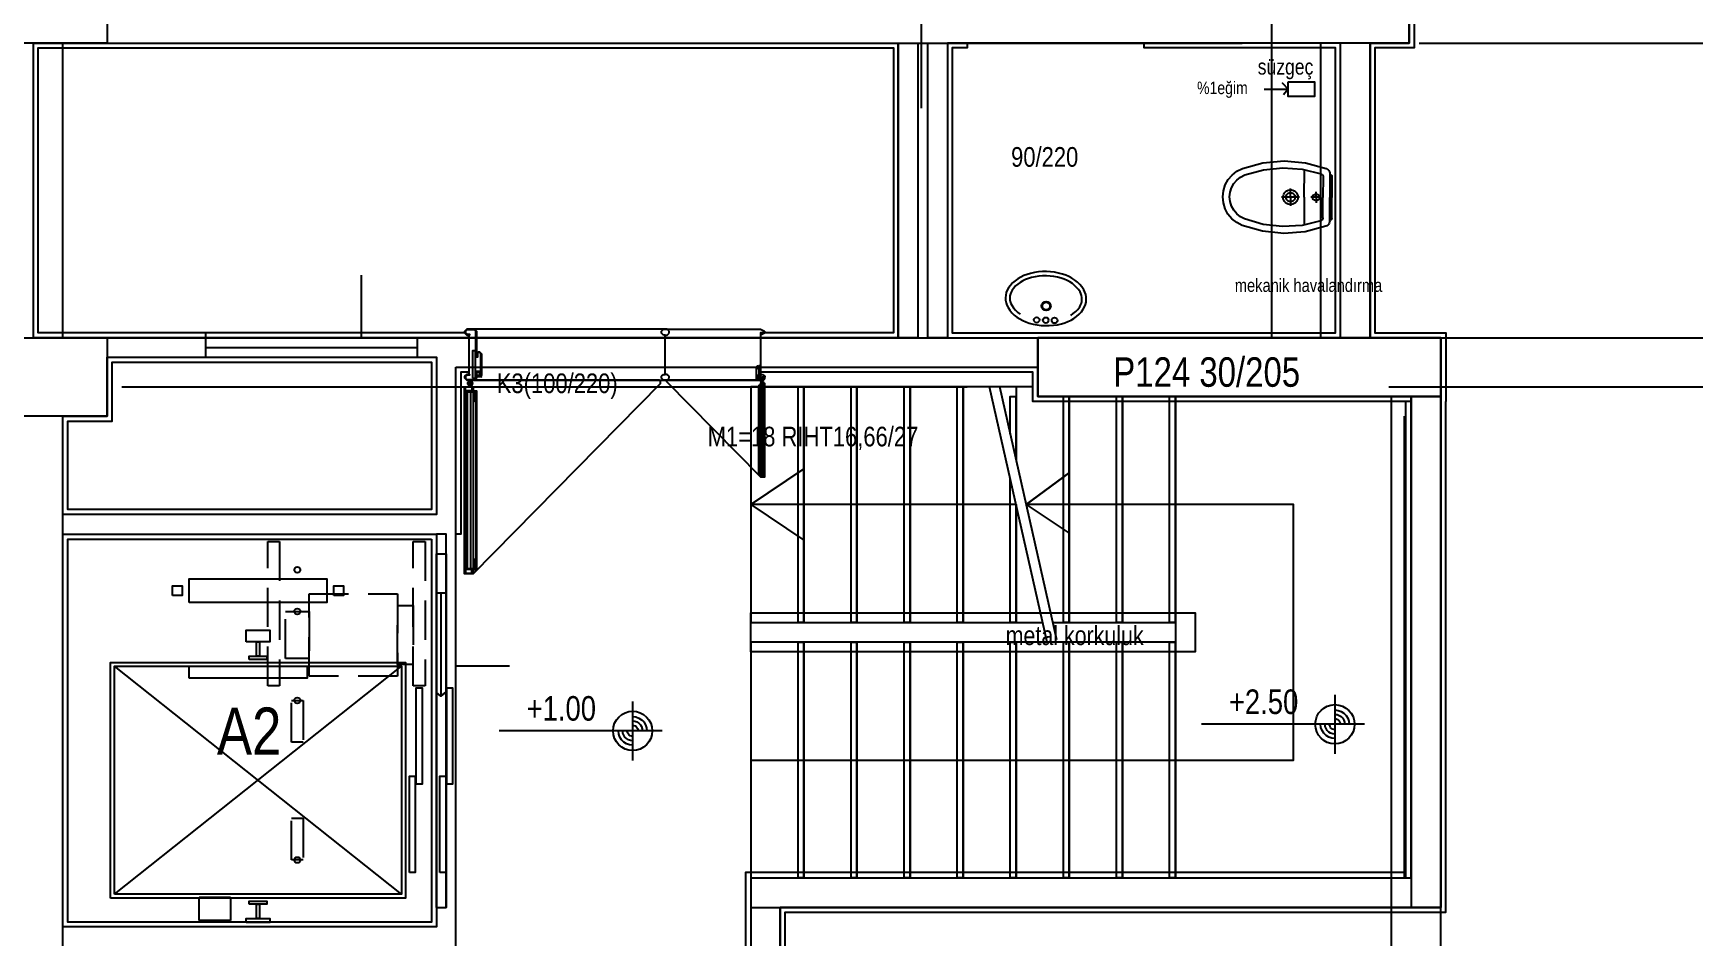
# Model space of a CAD drawing. Header units: centimetres. Extents: x 0 to 13360, y -30 to 2970.
# Drawn here: x 2059.1 to 2481.5, y 1384.6 to 1614.6 of the extents above; entities that cross this region are included whole.
import ezdxf
from ezdxf.enums import TextEntityAlignment as Align

# ---------------------------------------------------------------- set-up
doc = ezdxf.new("R2010")
doc.units = ezdxf.units.CM
doc.linetypes.add('DASHED', pattern=[15, 10, -5])
for name, color, linetype in [('SCOTT-HALAT', 6, 'CONTINUOUS'), ('SCOTT-ISARET', 1, 'CONTINUOUS'), ('SCOTT-KA', 30, 'CONTINUOUS'), ('SCOTT-KABIN', 5, 'CONTINUOUS'), ('SCOTT-KAPI', 3, 'CONTINUOUS'), ('SCOTT-MIMARI', 8, 'CONTINUOUS'), ('SCOTT-MOTOR-GIZLI', 6, 'DASHED'), ('SCOTT-RAY', 1, 'CONTINUOUS')]:
    doc.layers.add(name, color=color, linetype=linetype)
doc.styles.get("Standard").update_dxf_attribs({"font": 'arial.ttf', "width": 0.8})

msp = doc.modelspace()

# ---------------------------------------------------------------- linework, layer by layer
at = {"layer": 'SCOTT-HALAT'}
for centre in [(2126.25, 1478.05), (2126.25, 1467.45), (2126.25, 1444.8), (2126.25, 1404.2)]:
    msp.add_circle(centre, 0.75, dxfattribs=at)
at = {"layer": 'SCOTT-KA'}
msp.add_lwpolyline([(2098.75, 1469.75), (2098.75, 1475.75), (2133.75, 1475.75), (2133.75, 1469.75)], close=True, dxfattribs=at)
at = {"layer": 'SCOTT-KABIN'}
for p, q in [((2079.75, 1395.5), (2152.75, 1453.5)), ((2152.75, 1395.5), (2079.75, 1453.5))]:
    msp.add_line(p, q, dxfattribs=at)
for points in [[(2078.75, 1394.5), (2078.75, 1454.5), (2153.75, 1454.5), (2153.75, 1394.5)], [(2079.75, 1395.5), (2079.75, 1453.5), (2152.75, 1453.5), (2152.75, 1395.5)], [(2098.75, 1450.5), (2098.75, 1453.5), (2128.75, 1453.5), (2128.75, 1450.5)]]:
    msp.add_lwpolyline(points, close=True, dxfattribs=at)
at = {"layer": 'SCOTT-KAPI'}
for points in [[(2156.5, 1423.5), (2156.5, 1448), (2158, 1448), (2158, 1423.5)], [(2164.25, 1423.5), (2164.25, 1448), (2165.75, 1448), (2165.75, 1423.5)], [(2154.75, 1401), (2154.75, 1425.5), (2156.25, 1425.5), (2156.25, 1401)], [(2162.5, 1401), (2162.5, 1425.5), (2164, 1425.5), (2164, 1401)]]:
    msp.add_lwpolyline(points, close=True, dxfattribs=at)
at = {"layer": 'SCOTT-MIMARI'}
for p, q in [((2382.4, 1572.88), (2382.44, 1579.94)), ((2387.18, 1578.1), (2387.15, 1572.85)), ((2388.93, 1578.79), (2388.9, 1572.84)), ((2388.93, 1578.59), (2389.08, 1578.59)), ((2389.43, 1578.24), (2389.4, 1572.84)), ((2381.16, 1572.88), (2376.59, 1572.91)), ((2378.9, 1572.9), (2378.89, 1570.67)), ((2378.9, 1572.9), (2378.91, 1575.12)), ((2382.4, 1572.88), (2382.36, 1565.82)), ((2386.62, 1572.86), (2384.07, 1572.87)), ((2385.4, 1572.86), (2385.39, 1571.46)), ((2385.4, 1572.86), (2385.41, 1574.26)), ((2387.12, 1567.61), (2387.15, 1572.85)), ((2388.87, 1566.9), (2388.9, 1572.84)), ((2389.37, 1567.44), (2389.4, 1572.84)), ((2388.87, 1567.1), (2389.02, 1567.09)), ((2169.36, 1539.3), (2168.86, 1538.8)), ((2168.86, 1538.8), (2168.86, 1538.3)), ((2168.86, 1538.3), (2169.36, 1537.8)), ((2220.34, 1539.3), (2169.36, 1539.3)), ((2169.36, 1537.8), (2169.85, 1537.8)), ((2169.85, 1537.8), (2169.85, 1527.8)), ((2218.86, 1538.8), (2219.36, 1539.3)), ((2218.86, 1538.3), (2218.86, 1538.8)), ((2219.36, 1537.8), (2218.86, 1538.3)), ((2219.36, 1539.3), (2244.11, 1539.3)), ((2219.85, 1537.8), (2219.36, 1537.8)), ((2219.85, 1527.8), (2219.85, 1537.8)), ((2219.85, 1537.8), (2220.34, 1537.8)), ((2219.85, 1527.8), (2219.85, 1537.8)), ((2220.84, 1538.8), (2220.34, 1539.3)), ((2220.34, 1537.8), (2220.84, 1538.3)), ((2220.84, 1538.3), (2220.84, 1538.8)), ((2244.11, 1539.3), (2245.12, 1538.8)), ((2245.1, 1538.3), (2244.11, 1537.8)), ((2244.11, 1537.8), (2244.11, 1537.8)), ((2244.11, 1537.8), (2244.11, 1527.8)), ((2245.12, 1538.8), (2245.1, 1538.3)), ((2169.36, 1527.8), (2168.86, 1527.3)), ((2168.86, 1527.3), (2168.86, 1526.8)), ((2168.86, 1526.8), (2169.36, 1526.3)), ((2169.85, 1527.8), (2169.36, 1527.8)), ((2169.36, 1526.3), (2220.34, 1526.3)), ((2171.01, 1525.5), (2169.41, 1525.5)), ((2169.94, 1526.03), (2169.94, 1526.3)), ((2169.97, 1524.95), (2169.97, 1524.65)), ((2170.21, 1526.3), (2170.21, 1524.7)), ((2170.49, 1526.03), (2170.49, 1526.3)), ((2170.52, 1524.98), (2170.52, 1524.65)), ((2218.34, 1526.3), (2171.36, 1526.3)), ((2218.86, 1527.3), (2219.36, 1527.8)), ((2218.86, 1526.8), (2218.86, 1527.3)), ((2219.36, 1526.3), (2218.86, 1526.8)), ((2219.36, 1527.8), (2219.85, 1527.8)), ((2244.85, 1526.3), (2219.36, 1526.3)), ((2220.34, 1527.8), (2219.85, 1527.8)), ((2220.84, 1527.3), (2220.34, 1527.8)), ((2220.34, 1526.3), (2220.84, 1526.8)), ((2220.36, 1526.3), (2243.85, 1526.3)), ((2220.84, 1526.8), (2220.84, 1527.3)), ((2244.03, 1525.9), (2244.83, 1525.9)), ((2244.05, 1525), (2244.05, 1524.97)), ((2244.11, 1527.8), (2244.61, 1527.8)), ((2244.27, 1525.64), (2244.27, 1525.47)), ((2244.29, 1526.16), (2244.29, 1526.3)), ((2244.43, 1526.3), (2244.43, 1525.5)), ((2244.55, 1525.62), (2244.55, 1525.47)), ((2244.57, 1526.16), (2244.57, 1526.3)), ((2244.61, 1527.8), (2245.17, 1527.32)), ((2245.1, 1526.67), (2244.85, 1526.3)), ((2245.17, 1527.32), (2245.1, 1526.67)), ((2170.31, 1523.3), (2170.31, 1478.42)), ((2170.96, 1523.7), (2170.96, 1523.65)), ((2244.38, 1524.8), (2244.38, 1502.36)), ((2244.05, 1502.16), (2244.05, 1502.18)), ((2170.96, 1478.02), (2170.96, 1478.07)), ((2390.19, 1446.23), (2390.19, 1431.23)), ((2211.55, 1444.55), (2211.55, 1429.55)), ((2219.05, 1437.05), (2177.63, 1437.05)), ((2397.69, 1438.73), (2356.28, 1438.73))]:
    msp.add_line(p, q, dxfattribs=at)
for points in [[(2409.11, 1919.64), (2409.11, 1905.89), (2399.11, 1905.89), (2399.11, 1633.39), (2410.36, 1633.39), (2410.36, 1610.89), (2400.36, 1610.89), (2400.36, 1538.39), (2418.36, 1538.39), (2418.36, 1520.89)], [(2249.11, 1392.14), (2249.11, 1274.64), (2266.61, 1274.64), (2266.61, 1274.64), (2311.61, 1274.64), (2311.61, 1274.64), (2390.36, 1274.64), (2390.36, 1282.14), (2420.36, 1282.14), (2420.36, 1229.64), (2624.11, 1229.64), (2624.11, 1309.64), (2721.61, 1309.64), (2721.61, 1447.14), (2717.86, 1447.14), (2717.86, 1537.14), (2721.61, 1537.14), (2721.61, 1612.14), (2717.86, 1612.14), (2717.86, 1702.14)], [(2285.01, 1595.58), (2285.01, 1643.2), (2281.7, 1639.57), (2285.01, 1643.2), (2287.97, 1640.19)], [(2077.86, 1612.14), (2042.86, 1612.14), (2042.86, 1632.14), (2077.86, 1632.14), (2077.86, 1612.14)], [(2409.11, 1632.14), (2409.11, 1612.14), (2399.11, 1612.14), (2399.11, 1537.14), (2417.11, 1537.14), (2417.11, 1392.14), (2249.11, 1392.14), (2249.11, 1274.64)], [(2314.61, 1522.14), (2314.61, 1522.14), (2417.11, 1522.14), (2417.11, 1537.14), (2399.11, 1537.14), (2399.11, 1612.14), (2409.11, 1612.14), (2409.11, 1632.14)], [(2409.11, 1632.14), (2409.11, 1612.14), (2399.11, 1612.14), (2399.11, 1537.14), (2417.11, 1537.14), (2417.11, 1522.14), (2359.61, 1522.14)], [(2409.11, 1612.14), (2374.11, 1612.14), (2374.11, 1632.14), (2409.11, 1632.14), (2409.11, 1612.14)], [(2059.11, 1612.14), (2279.11, 1612.14), (2279.11, 1537.14), (2059.11, 1537.14), (2059.11, 1612.14)], [(2169.06, 1538.39), (2060.36, 1538.39), (2060.36, 1610.89), (2277.86, 1610.89), (2277.86, 1538.39), (2244.11, 1538.39), (2244.11, 1537.14)], [(2066.61, 1537.14), (2066.61, 1612.14)], [(2089.11, 1612.14), (2366.61, 1612.14)], [(2089.11, 1612.14), (2366.61, 1612.14)], [(2279.11, 1612.14), (2284.11, 1612.14), (2284.11, 1537.14), (2279.11, 1537.14), (2279.11, 1612.14)], [(2286.61, 1612.14), (2291.61, 1612.14), (2291.61, 1537.14), (2286.61, 1537.14), (2286.61, 1612.14)], [(2291.61, 1537.14), (2391.61, 1537.14), (2391.61, 1612.14), (2391.61, 1612.14), (2391.61, 1612.14), (2291.61, 1612.14), (2291.61, 1537.14)], [(2296.61, 1612.14), (2296.65, 1610.89), (2292.86, 1610.89), (2292.86, 1538.39), (2390.36, 1538.39), (2390.36, 1610.89), (2341.62, 1610.89), (2341.62, 1612.14)], [(2374.11, 1537.14), (2374.11, 1612.14)], [(2386.61, 1537.14), (2386.61, 1612.14)], [(2386.61, 1537.14), (2386.61, 1612.14)], [(2399.11, 1537.14), (2399.11, 1612.14)], [(2411.61, 1612.14), (2717.86, 1612.14)], [(2372.21, 1600.41), (2378.29, 1600.41), (2376.88, 1601.9), (2378.29, 1600.41), (2377.08, 1598.95)], [(2378.29, 1602.26), (2384.99, 1602.26), (2384.99, 1598.56), (2378.29, 1598.56), (2378.29, 1602.26)], [(2361.65, 1572.98), (2361.81, 1574.52), (2362.28, 1576), (2363.03, 1577.36), (2364.03, 1578.54), (2365.25, 1579.49), (2366.64, 1580.19)], [(2366.64, 1580.19), (2371.88, 1581.65), (2377.3, 1582.15), (2382.72, 1581.66), (2387.96, 1580.2)], [(2367.26, 1578.55), (2372.02, 1579.9), (2376.95, 1580.4), (2381.88, 1580.03), (2386.67, 1578.81)], [(2387.96, 1580.2), (2388.23, 1580.07), (2388.47, 1579.88), (2388.67, 1579.65), (2388.81, 1579.39), (2388.9, 1579.1), (2388.93, 1578.79)], [(2363.4, 1572.97), (2363.53, 1574.17), (2363.89, 1575.31), (2364.47, 1576.36), (2365.25, 1577.27), (2366.19, 1578.01), (2367.26, 1578.55)], [(2386.67, 1578.81), (2386.81, 1578.75), (2386.94, 1578.65), (2387.04, 1578.54), (2387.12, 1578.4), (2387.16, 1578.25), (2387.18, 1578.1)], [(2389.08, 1578.59), (2389.16, 1578.58), (2389.23, 1578.56), (2389.3, 1578.52), (2389.35, 1578.46), (2389.39, 1578.39), (2389.42, 1578.32), (2389.43, 1578.24)], [(2366.57, 1565.73), (2365.19, 1566.44), (2363.98, 1567.41), (2362.98, 1568.6), (2362.25, 1569.96), (2361.8, 1571.44), (2361.65, 1572.98)], [(2367.21, 1567.36), (2366.14, 1567.91), (2365.2, 1568.66), (2364.43, 1569.58), (2363.86, 1570.63), (2363.51, 1571.78), (2363.4, 1572.97)], [(2377.03, 1572.91), (2377.07, 1573.29), (2377.19, 1573.67), (2377.39, 1574.01), (2377.65, 1574.3), (2377.97, 1574.52), (2378.33, 1574.68), (2378.71, 1574.76), (2379.11, 1574.76), (2379.49, 1574.68), (2379.85, 1574.51), (2380.16, 1574.28), (2380.42, 1573.99), (2380.62, 1573.65), (2380.74, 1573.28), (2380.77, 1572.89)], [(2380.77, 1572.89), (2380.73, 1572.5), (2380.61, 1572.12), (2380.41, 1571.79), (2380.15, 1571.5), (2379.83, 1571.27), (2379.47, 1571.11), (2379.09, 1571.03), (2378.69, 1571.03), (2378.31, 1571.12), (2377.95, 1571.28), (2377.64, 1571.51), (2377.38, 1571.8), (2377.18, 1572.14), (2377.06, 1572.52), (2377.03, 1572.91)], [(2377.75, 1572.9), (2377.78, 1573.14), (2377.85, 1573.37), (2377.97, 1573.58), (2378.13, 1573.75), (2378.33, 1573.89), (2378.55, 1573.99), (2378.79, 1574.04), (2379.03, 1574.04), (2379.26, 1573.99), (2379.48, 1573.89), (2379.67, 1573.75), (2379.83, 1573.57), (2379.95, 1573.36), (2380.03, 1573.13), (2380.05, 1572.89)], [(2380.05, 1572.89), (2380.02, 1572.65), (2379.95, 1572.42), (2379.83, 1572.22), (2379.67, 1572.04), (2379.47, 1571.9), (2379.25, 1571.8), (2379.01, 1571.75), (2378.77, 1571.75), (2378.54, 1571.8), (2378.32, 1571.9), (2378.13, 1572.05), (2377.97, 1572.22), (2377.85, 1572.43), (2377.77, 1572.66), (2377.75, 1572.9)], [(2384.52, 1572.87), (2384.54, 1573.05), (2384.6, 1573.22), (2384.69, 1573.38), (2384.82, 1573.52), (2384.97, 1573.62), (2385.13, 1573.7), (2385.31, 1573.73), (2385.5, 1573.73), (2385.67, 1573.69), (2385.84, 1573.62), (2385.99, 1573.51), (2386.11, 1573.37), (2386.2, 1573.21), (2386.26, 1573.04), (2386.27, 1572.86)], [(2386.27, 1572.86), (2386.25, 1572.68), (2386.2, 1572.5), (2386.11, 1572.34), (2385.98, 1572.21), (2385.83, 1572.1), (2385.67, 1572.03), (2385.49, 1571.99), (2385.3, 1571.99), (2385.13, 1572.03), (2384.96, 1572.11), (2384.81, 1572.22), (2384.69, 1572.35), (2384.6, 1572.51), (2384.54, 1572.69), (2384.52, 1572.87)], [(2386.61, 1566.9), (2381.81, 1565.73), (2376.87, 1565.41), (2371.95, 1565.96), (2367.21, 1567.36)], [(2387.12, 1567.61), (2387.11, 1567.45), (2387.06, 1567.31), (2386.98, 1567.17), (2386.88, 1567.06), (2386.75, 1566.97), (2386.61, 1566.9)], [(2389.37, 1567.44), (2389.36, 1567.36), (2389.34, 1567.29), (2389.29, 1567.22), (2389.24, 1567.17), (2389.17, 1567.13), (2389.1, 1567.1), (2389.02, 1567.09)], [(2387.89, 1565.5), (2382.63, 1564.09), (2377.21, 1563.65), (2371.79, 1564.21), (2366.57, 1565.73)], [(2388.87, 1566.9), (2388.84, 1566.59), (2388.75, 1566.31), (2388.6, 1566.04), (2388.4, 1565.81), (2388.16, 1565.63), (2387.89, 1565.5)], [(2142.6, 1537.14), (2142.6, 1553.01)], [(2309.5, 1552.13), (2308.82, 1551.64), (2308.2, 1551.08), (2307.63, 1550.46), (2307.14, 1549.79)], [(2310.09, 1551.2), (2309.5, 1550.79), (2308.97, 1550.31), (2308.48, 1549.77), (2308.06, 1549.19)], [(2312.71, 1553.51), (2311.87, 1553.26), (2311.05, 1552.95), (2310.26, 1552.57), (2309.5, 1552.13)], [(2312.98, 1552.45), (2312.22, 1552.23), (2311.49, 1551.94), (2310.77, 1551.6), (2310.09, 1551.2)], [(2316.81, 1553.98), (2315.78, 1553.97), (2314.75, 1553.88), (2313.73, 1553.73), (2312.71, 1553.51)], [(2316.79, 1552.88), (2315.83, 1552.87), (2314.87, 1552.8), (2313.92, 1552.66), (2312.98, 1552.45)], [(2320.57, 1552.28), (2319.64, 1552.53), (2318.7, 1552.71), (2317.75, 1552.83), (2316.79, 1552.88)], [(2320.89, 1553.33), (2319.89, 1553.59), (2318.87, 1553.79), (2317.85, 1553.92), (2316.81, 1553.98)], [(2323.41, 1550.9), (2322.74, 1551.33), (2322.04, 1551.7), (2321.32, 1552.02), (2320.57, 1552.28)], [(2324.03, 1551.79), (2323.3, 1552.27), (2322.52, 1552.69), (2321.72, 1553.04), (2320.89, 1553.33)], [(2325.34, 1548.79), (2324.95, 1549.39), (2324.49, 1549.95), (2323.97, 1550.45), (2323.41, 1550.9)], [(2326.29, 1549.35), (2325.82, 1550.05), (2325.29, 1550.69), (2324.69, 1551.28), (2324.03, 1551.79)], [(2307.14, 1549.79), (2306.82, 1549.22), (2306.59, 1548.61), (2306.44, 1547.97), (2306.38, 1547.32)], [(2306.38, 1547.32), (2306.41, 1546.67), (2306.53, 1546.03), (2306.74, 1545.41), (2307.03, 1544.83)], [(2308.06, 1549.19), (2307.81, 1548.75), (2307.63, 1548.29), (2307.52, 1547.8), (2307.47, 1547.3)], [(2307.47, 1547.3), (2307.5, 1546.8), (2307.59, 1546.31), (2307.75, 1545.83), (2307.97, 1545.38)], [(2325.26, 1544.99), (2325.5, 1545.43), (2325.68, 1545.89), (2325.79, 1546.38), (2325.84, 1546.88)], [(2325.84, 1546.88), (2325.82, 1547.38), (2325.72, 1547.87), (2325.57, 1548.35), (2325.34, 1548.79)], [(2326.17, 1544.39), (2326.49, 1544.96), (2326.72, 1545.57), (2326.87, 1546.2), (2326.93, 1546.85)], [(2326.93, 1546.85), (2326.9, 1547.5), (2326.78, 1548.15), (2326.58, 1548.76), (2326.29, 1549.35)], [(2307.03, 1544.83), (2307.49, 1544.13), (2308.02, 1543.49), (2308.62, 1542.9), (2309.28, 1542.38)], [(2307.97, 1545.38), (2308.41, 1544.72), (2308.93, 1544.12), (2309.51, 1543.58), (2310.15, 1543.12)], [(2309.28, 1542.38), (2310.02, 1541.91), (2310.79, 1541.49), (2311.59, 1541.14), (2312.42, 1540.85)], [(2320.6, 1540.66), (2321.44, 1540.91), (2322.26, 1541.23), (2323.05, 1541.61), (2323.81, 1542.05)], [(2322.98, 1542.82), (2323.64, 1543.26), (2324.24, 1543.77), (2324.79, 1544.35), (2325.26, 1544.99)], [(2323.81, 1542.05), (2324.49, 1542.54), (2325.12, 1543.09), (2325.68, 1543.71), (2326.17, 1544.39)], [(2102.86, 1538.39), (2102.86, 1537.14), (2102.86, 1532.14), (2156.86, 1532.14), (2156.86, 1537.14), (2102.86, 1537.14), (2102.86, 1534.64), (2156.86, 1534.64)], [(2169.06, 1538.3), (2169.06, 1538.8), (2169.06, 1538.3), (2169.36, 1538), (2170.05, 1538), (2170.05, 1537.8), (2169.36, 1537.8), (2168.86, 1538.3), (2168.86, 1538.8), (2169.36, 1539.3), (2171.36, 1539.3), (2171.86, 1538.8), (2171.86, 1533.27), (2171.66, 1533.27), (2171.66, 1538.8), (2171.36, 1539.1), (2169.36, 1539.1), (2169.06, 1538.8)], [(2169.85, 1537.14), (2169.85, 1538)], [(2312.42, 1540.85), (2313.42, 1540.59), (2314.44, 1540.39), (2315.47, 1540.26), (2316.5, 1540.2)], [(2316.5, 1540.2), (2317.53, 1540.21), (2318.56, 1540.29), (2319.59, 1540.44), (2320.6, 1540.66)], [(2032.86, 1537.14), (2077.86, 1537.14), (2077.86, 1517.14), (2032.86, 1517.14), (2032.86, 1537.14)], [(2066.61, 1537.14), (2297.1, 1537.14)], [(2066.61, 1537.14), (2297.1, 1537.14)], [(2171.86, 1528.45), (2171.86, 1526.8), (2171.36, 1526.3), (2169.36, 1526.3), (2168.86, 1526.8), (2168.86, 1527.3), (2169.36, 1527.8), (2170.05, 1527.8), (2170.05, 1527.6), (2169.36, 1527.6), (2169.06, 1527.3), (2169.06, 1526.8), (2169.36, 1526.5), (2171.36, 1526.5), (2171.66, 1526.8), (2171.66, 1528.65), (2172.86, 1528.65), (2172.86, 1527.51), (2172.91, 1527.51), (2172.91, 1533.04), (2172.61, 1533.34), (2172.36, 1533.34), (2172.06, 1533.04), (2172.06, 1532.2), (2171.86, 1532.2), (2171.86, 1533.04), (2172.36, 1533.54), (2172.61, 1533.54), (2173.11, 1533.04), (2173.11, 1527.51), (2172.66, 1527.51), (2172.66, 1528.45), (2171.86, 1528.45)], [(2170.85, 1526.83), (2171.6, 1526.83), (2171.6, 1533.8), (2170.85, 1533.8), (2170.85, 1526.83)], [(2314.61, 1537.14), (2417.11, 1537.14), (2417.11, 1522.14), (2314.61, 1522.14), (2314.61, 1537.14)], [(2417.11, 1537.14), (2314.61, 1537.14), (2314.61, 1522.14)], [(2387.1, 1537.14), (2717.86, 1537.14)], [(2146.61, 1532.14), (2161.61, 1532.14), (2161.61, 1492.14), (2066.61, 1492.14), (2066.61, 1517.14), (2077.86, 1517.14), (2077.86, 1532.14), (2141.61, 1532.14), (2141.61, 1532.14)], [(2141.61, 1530.89), (2160.36, 1530.89), (2160.36, 1493.39), (2067.86, 1493.39), (2067.86, 1515.89), (2079.11, 1515.89), (2079.11, 1530.89), (2141.61, 1530.89)], [(2141.61, 1532.14), (2146.61, 1532.14)], [(2161.61, 1532.14), (2161.61, 1532.14), (2161.61, 1492.14)], [(2161.61, 1274.64), (2166.61, 1274.64), (2166.61, 1529.64)], [(2166.61, 1529.64), (2314.61, 1529.64)], [(2173.11, 1530.89), (2172.91, 1530.89)], [(2243.6, 1527.37), (2243.6, 1526.55), (2243.85, 1526.3), (2244.85, 1526.3), (2245.1, 1526.55), (2245.1, 1526.8), (2244.85, 1527.05), (2244.51, 1527.05), (2244.51, 1526.95), (2244.85, 1526.95), (2245, 1526.8), (2245, 1526.55), (2244.85, 1526.4), (2243.85, 1526.4), (2243.7, 1526.55), (2243.7, 1527.47), (2243.1, 1527.47), (2243.1, 1526.9), (2243.08, 1526.9), (2243.08, 1529.67), (2243.23, 1529.82), (2243.35, 1529.82), (2243.5, 1529.67), (2243.5, 1529.25), (2243.6, 1529.25), (2243.6, 1529.67), (2243.35, 1529.92), (2243.23, 1529.92), (2242.98, 1529.67), (2242.98, 1526.9), (2243.2, 1526.9), (2243.2, 1527.37), (2243.6, 1527.37)], [(2244.11, 1526.56), (2243.73, 1526.56), (2243.73, 1530.05), (2244.11, 1530.05), (2244.11, 1526.56)], [(2169.85, 1528.39), (2167.86, 1528.39), (2167.86, 1487.14), (2166.61, 1487.14)], [(2170.96, 1477.07), (2218.65, 1525.5), (2218.65, 1526.3)], [(2172.61, 1527.45), (2172.88, 1527.24), (2173.08, 1527.2), (2172.61, 1527.2), (2171.91, 1527.2), (2171.91, 1528.39), (2172.61, 1528.39), (2172.61, 1527.45)], [(2172.51, 1527.5), (2172.01, 1527.56), (2172.01, 1527.3), (2172.58, 1527.3), (2172.51, 1527.43), (2172.51, 1527.45), (2172.51, 1527.5)], [(2244.05, 1501.68), (2220.21, 1525.9), (2220.21, 1526.3)], [(2243.23, 1526.87), (2243.1, 1526.77), (2243, 1526.75), (2243.23, 1526.75), (2243.58, 1526.75), (2243.58, 1527.34), (2243.23, 1527.34), (2243.23, 1526.87)], [(2243.28, 1526.9), (2243.53, 1526.93), (2243.53, 1526.8), (2243.25, 1526.8), (2243.28, 1526.86), (2243.28, 1526.87), (2243.28, 1526.9)], [(2244.18, 1501.81), (2244.18, 1502.23), (2243.68, 1502.23), (2243.68, 1524.92), (2244.18, 1524.92), (2244.18, 1525.35), (2244.13, 1525.35), (2244.13, 1524.97), (2243.63, 1524.97), (2243.63, 1502.18), (2244.13, 1502.18), (2244.13, 1501.81), (2244.18, 1501.81)], [(2244.95, 1524.8), (2244.95, 1523.65), (2245.05, 1523.65), (2245.05, 1524.9), (2243.7, 1524.9), (2243.7, 1523.65), (2243.8, 1523.65), (2243.8, 1524.8), (2244.95, 1524.8)], [(2245.08, 1501.73), (2244.1, 1501.73), (2244.1, 1502.16), (2244.05, 1502.16), (2244.05, 1501.68), (2245.13, 1501.68), (2245.13, 1525.47), (2244.05, 1525.47), (2244.05, 1525), (2244.1, 1525), (2244.1, 1525.42), (2245.08, 1525.42), (2245.08, 1501.73)], [(2352.11, 1520.89), (2313.36, 1520.89), (2313.36, 1528.39), (2244.11, 1528.39)], [(2244.23, 1525.42), (2244.23, 1524.95), (2245.03, 1524.95), (2245.03, 1525.42)], [(2081.61, 1524.64), (2296.61, 1524.64)], [(2168.91, 1477.17), (2170.86, 1477.17), (2170.86, 1478.02), (2170.96, 1478.02), (2170.96, 1477.07), (2168.81, 1477.07), (2168.81, 1524.65), (2170.96, 1524.65), (2170.96, 1523.7), (2170.86, 1523.7), (2170.86, 1524.55), (2168.91, 1524.55), (2168.91, 1477.17)], [(2169.16, 1523.3), (2169.16, 1521), (2168.96, 1521), (2168.96, 1523.5), (2171.66, 1523.5), (2171.66, 1521), (2171.46, 1521), (2171.46, 1523.3), (2169.16, 1523.3)], [(2168.96, 1480.77), (2169.21, 1480.77), (2169.21, 1478.47), (2169.56, 1478.47), (2169.56, 1523.25), (2169.21, 1523.25), (2169.21, 1520.95), (2168.96, 1520.95), (2168.96, 1480.77)], [(2170.61, 1524.55), (2170.61, 1523.6), (2169.01, 1523.6), (2169.01, 1524.55)], [(2170.71, 1477.32), (2170.71, 1478.17), (2171.71, 1478.17), (2171.71, 1523.55), (2170.71, 1523.55), (2170.71, 1524.4), (2170.81, 1524.4), (2170.81, 1523.65), (2171.81, 1523.65), (2171.81, 1478.07), (2170.81, 1478.07), (2170.81, 1477.32), (2170.71, 1477.32)], [(2171.41, 1480.77), (2171.41, 1478.47), (2171.06, 1478.47), (2171.06, 1523.25), (2171.41, 1523.25), (2171.41, 1520.95), (2171.66, 1520.95), (2171.66, 1480.77), (2171.41, 1480.77)], [(2241.61, 1524.64), (2241.61, 1464.64), (2255.11, 1464.64), (2255.11, 1524.64), (2241.61, 1524.64)], [(2243.83, 1503.53), (2243.83, 1502.38), (2244, 1502.38), (2244, 1524.77), (2243.83, 1524.77), (2243.83, 1523.62), (2243.7, 1523.62), (2243.7, 1503.53), (2243.83, 1503.53)], [(2245.05, 1503.53), (2244.93, 1503.53), (2244.93, 1502.38), (2244.75, 1502.38), (2244.75, 1524.77), (2244.93, 1524.77), (2244.93, 1523.62), (2245.05, 1523.62), (2245.05, 1503.53)], [(2249.11, 1275.89), (2250.36, 1275.89), (2250.36, 1390.89), (2417.11, 1390.89), (2418.36, 1390.89), (2418.36, 1520.89)], [(2255.11, 1464.64), (2253.61, 1464.64), (2253.61, 1524.64), (2255.11, 1524.64)], [(2255.11, 1524.64), (2255.11, 1464.64), (2268.61, 1464.64), (2268.61, 1524.64), (2255.11, 1524.64)], [(2268.61, 1464.64), (2267.11, 1464.64), (2267.11, 1524.64), (2268.61, 1524.64)], [(2268.61, 1524.64), (2268.61, 1464.64), (2282.11, 1464.64), (2282.11, 1524.64), (2268.61, 1524.64)], [(2282.11, 1464.64), (2280.61, 1464.64), (2280.61, 1524.64), (2282.11, 1524.64)], [(2282.11, 1524.64), (2282.11, 1464.64), (2295.61, 1464.64), (2295.61, 1524.64), (2282.11, 1524.64)], [(2295.61, 1464.64), (2294.11, 1464.64), (2294.11, 1524.64), (2295.61, 1524.64)], [(2295.61, 1524.64), (2295.61, 1464.64), (2309.11, 1464.64), (2309.11, 1494.64)], [(2313.36, 1524.64), (2295.61, 1524.64)], [(2316.98, 1459.64), (2302.36, 1524.64)], [(2319.42, 1460.19), (2304.92, 1524.64)], [(2307.61, 1512.7), (2307.61, 1522.14), (2309.11, 1522.14)], [(2309.11, 1524.64), (2309.11, 1506.03)], [(2309.11, 1506.03), (2309.11, 1522.14)], [(2318.42, 1464.64), (2322.61, 1464.64), (2322.61, 1522.14)], [(2322.61, 1464.64), (2321.11, 1464.64), (2321.11, 1522.14)], [(2322.61, 1522.14), (2322.61, 1464.64), (2336.11, 1464.64), (2336.11, 1522.14)], [(2336.11, 1464.64), (2334.61, 1464.64), (2334.61, 1522.14)], [(2336.11, 1522.14), (2336.11, 1464.64), (2349.61, 1464.64), (2349.61, 1522.14)], [(2349.61, 1464.64), (2348.11, 1464.64), (2348.11, 1522.14)], [(2349.61, 1522.14), (2349.61, 1399.64), (2409.61, 1399.64), (2409.61, 1522.14)], [(2352.11, 1520.89), (2351.96, 1520.89)], [(2409.61, 1520.89), (2351.96, 1520.89)], [(2353.52, 1520.89), (2353.21, 1520.89)], [(2403.86, 1524.64), (2717.86, 1524.64)], [(2404.61, 1284.64), (2404.61, 1522.14)], [(2408.11, 1520.89), (2408.11, 1399.64)], [(2409.61, 1522.14), (2409.61, 1392.14)], [(2417.11, 1284.64), (2417.11, 1522.14)], [(2417.11, 1522.14), (2417.11, 1392.14)], [(2417.11, 1392.14), (2417.11, 1522.14)], [(2066.61, 1357.14), (2066.61, 1517.14)], [(2407.86, 1399.64), (2407.86, 1517.14)], [(2309.11, 1494.64), (2241.61, 1494.64), (2255.11, 1503.76), (2241.61, 1494.64), (2255.11, 1485.56)], [(2241.61, 1429.64), (2379.61, 1429.64), (2379.61, 1494.64), (2311.67, 1494.64), (2322.61, 1502.76), (2311.67, 1494.64), (2322.61, 1487.34)], [(2245.05, 1502.26), (2245.05, 1503.51), (2244.95, 1503.51), (2244.95, 1502.36), (2243.8, 1502.36), (2243.8, 1503.51), (2243.7, 1503.51), (2243.7, 1502.26), (2245.05, 1502.26)], [(2244.23, 1501.73), (2244.23, 1502.21), (2245.03, 1502.21), (2245.03, 1501.73)], [(2309.11, 1464.64), (2307.61, 1464.64), (2307.61, 1501.31)], [(2309.11, 1494.64), (2309.11, 1464.64), (2315.86, 1464.64)], [(2161.61, 1487.14), (2161.61, 1387.14), (2066.61, 1387.14), (2066.61, 1487.14), (2161.61, 1487.14)], [(2161.61, 1392.14), (2164.11, 1392.14), (2164.11, 1487.14), (2161.61, 1487.14)], [(2161.61, 1487.14), (2161.61, 1387.14)], [(2160.36, 1485.89), (2160.36, 1388.39), (2067.86, 1388.39), (2067.86, 1485.89), (2160.36, 1485.89)], [(2161.61, 1392.14), (2161.61, 1482.14), (2164.11, 1482.14), (2164.11, 1392.14)], [(2168.96, 1478.22), (2168.96, 1480.72), (2169.16, 1480.72), (2169.16, 1478.42), (2171.46, 1478.42), (2171.46, 1480.72), (2171.66, 1480.72), (2171.66, 1478.22), (2168.96, 1478.22)], [(2170.61, 1477.17), (2170.61, 1478.12), (2169.01, 1478.12), (2169.01, 1477.17)], [(2162.76, 1472.14), (2162.76, 1445.88), (2164.11, 1447.03), (2162.76, 1445.88), (2161.61, 1446.81)], [(2164.11, 1472.14), (2161.61, 1472.14)], [(2241.61, 1457.14), (2241.61, 1467.14), (2354.61, 1467.14), (2354.61, 1459.64), (2354.61, 1457.14), (2241.61, 1457.14)], [(2241.61, 1459.64), (2241.61, 1399.64), (2255.11, 1399.64), (2255.11, 1459.64), (2241.61, 1459.64)], [(2255.11, 1399.64), (2253.61, 1399.64), (2253.61, 1459.64), (2255.11, 1459.64)], [(2255.11, 1459.64), (2255.11, 1399.64), (2268.61, 1399.64), (2268.61, 1459.64), (2255.11, 1459.64)], [(2268.61, 1399.64), (2267.11, 1399.64), (2267.11, 1459.64), (2268.61, 1459.64)], [(2268.61, 1459.64), (2268.61, 1399.64), (2282.11, 1399.64), (2282.11, 1459.64), (2268.61, 1459.64)], [(2282.11, 1399.64), (2280.61, 1399.64), (2280.61, 1459.64), (2282.11, 1459.64)], [(2282.11, 1459.64), (2282.11, 1399.64), (2295.61, 1399.64), (2295.61, 1459.64), (2282.11, 1459.64)], [(2295.61, 1399.64), (2294.11, 1399.64), (2294.11, 1459.64), (2295.61, 1459.64)], [(2295.61, 1459.64), (2295.61, 1399.64), (2309.11, 1399.64), (2309.11, 1459.64), (2295.61, 1459.64)], [(2309.11, 1399.64), (2307.61, 1399.64), (2307.61, 1459.64), (2309.11, 1459.64)], [(2309.11, 1459.64), (2309.11, 1399.64), (2322.61, 1399.64), (2322.61, 1459.64), (2309.11, 1459.64)], [(2322.61, 1399.64), (2321.11, 1399.64), (2321.11, 1459.64), (2322.61, 1459.64)], [(2322.61, 1459.64), (2322.61, 1399.64), (2336.11, 1399.64), (2336.11, 1459.64), (2322.61, 1459.64)], [(2336.11, 1399.64), (2334.61, 1399.64), (2334.61, 1459.64), (2336.11, 1459.64)], [(2336.11, 1459.64), (2336.11, 1399.64), (2349.61, 1399.64), (2349.61, 1459.64), (2336.11, 1459.64)], [(2349.61, 1399.64), (2348.11, 1399.64), (2348.11, 1459.64), (2349.61, 1459.64)], [(2166.61, 1453.57), (2180.26, 1453.57)], [(2211.55, 1440.69), (2212.36, 1440.6), (2213.13, 1440.33), (2213.82, 1439.9), (2214.4, 1439.32), (2214.83, 1438.63), (2215.1, 1437.86), (2215.19, 1437.05)], [(2390.19, 1442.37), (2391, 1442.28), (2391.77, 1442.01), (2392.46, 1441.58), (2393.04, 1441), (2393.47, 1440.31), (2393.74, 1439.54), (2393.83, 1438.73)], [(2390.19, 1441.25), (2390.75, 1441.19), (2391.28, 1441), (2391.76, 1440.7), (2392.16, 1440.3), (2392.46, 1439.82), (2392.65, 1439.29), (2392.71, 1438.73)], [(2211.55, 1433.41), (2210.74, 1433.5), (2209.97, 1433.77), (2209.28, 1434.2), (2208.7, 1434.78), (2208.27, 1435.47), (2208, 1436.24), (2207.91, 1437.05)], [(2211.55, 1434.53), (2210.99, 1434.6), (2210.46, 1434.78), (2209.98, 1435.08), (2209.58, 1435.48), (2209.28, 1435.96), (2209.09, 1436.49), (2209.03, 1437.05)], [(2211.55, 1435.66), (2211.24, 1435.69), (2210.94, 1435.8), (2210.68, 1435.96), (2210.46, 1436.18), (2210.29, 1436.45), (2210.19, 1436.74), (2210.16, 1437.05)], [(2211.55, 1439.57), (2212.11, 1439.5), (2212.64, 1439.32), (2213.12, 1439.02), (2213.52, 1438.62), (2213.82, 1438.14), (2214, 1437.61), (2214.07, 1437.05)], [(2211.55, 1438.44), (2211.86, 1438.41), (2212.15, 1438.3), (2212.42, 1438.14), (2212.64, 1437.92), (2212.8, 1437.65), (2212.91, 1437.36), (2212.94, 1437.05)], [(2390.19, 1435.09), (2389.38, 1435.18), (2388.61, 1435.45), (2387.92, 1435.88), (2387.34, 1436.46), (2386.91, 1437.15), (2386.64, 1437.92), (2386.55, 1438.73)], [(2390.19, 1436.21), (2389.63, 1436.28), (2389.1, 1436.46), (2388.62, 1436.76), (2388.22, 1437.16), (2387.92, 1437.64), (2387.74, 1438.17), (2387.67, 1438.73)], [(2390.19, 1437.34), (2389.88, 1437.37), (2389.59, 1437.48), (2389.32, 1437.64), (2389.1, 1437.86), (2388.94, 1438.13), (2388.83, 1438.42), (2388.8, 1438.73)], [(2390.19, 1440.12), (2390.5, 1440.09), (2390.8, 1439.99), (2391.06, 1439.82), (2391.28, 1439.6), (2391.45, 1439.34), (2391.55, 1439.04), (2391.58, 1438.73)], [(2066.61, 1357.14), (2066.61, 1432.14)], [(2241.61, 1275.89), (2240.36, 1275.89), (2240.36, 1399.92), (2240.36, 1401.07), (2408.11, 1401.07)], [(2241.61, 1399.64), (2241.61, 1392.14), (2409.61, 1392.14)], [(2241.61, 1392.14), (2241.61, 1274.64), (2249.11, 1274.64), (2249.11, 1392.14)], [(2409.61, 1392.14), (2417.11, 1392.14)]]:
    msp.add_lwpolyline(points, dxfattribs=at)
for centre, radius in [((2316.73, 1545.21), 1.15), ((2316.73, 1545.21), 0.969), ((2314.32, 1541.64), 0.713), ((2316.62, 1541.58), 0.713), ((2318.87, 1541.53), 0.713), ((2170.21, 1525.5), 0.6), ((2170.21, 1525.5), 0.4), ((2244.43, 1525.9), 0.3), ((2244.43, 1525.9), 0.2), ((2211.55, 1437.05), 5), ((2390.19, 1438.73), 5)]:
    msp.add_circle(centre, radius, dxfattribs=at)
at = {"layer": 'SCOTT-MOTOR-GIZLI'}
for points in [[(2118.75, 1448.5), (2118.75, 1485.25), (2121.75, 1485.25), (2121.75, 1448.5)], [(2155.75, 1448.5), (2155.75, 1485.25), (2158.75, 1485.25), (2158.75, 1448.5)], [(2129.25, 1450.95), (2129.25, 1471.95), (2151.75, 1471.95), (2151.75, 1450.95)], [(2123.25, 1455.45), (2123.25, 1467.45), (2129.25, 1467.45), (2129.25, 1455.45)], [(2151.75, 1453.95), (2151.75, 1468.95), (2155.75, 1468.95), (2155.75, 1453.95)], [(2124.75, 1434.2), (2124.75, 1444.8), (2127.75, 1444.8), (2127.75, 1434.2)], [(2124.75, 1404.2), (2124.75, 1414.8), (2127.75, 1414.8), (2127.75, 1404.2)], [(2101.25, 1388.75), (2101.25, 1394.75), (2109.25, 1394.75), (2109.25, 1388.75)]]:
    msp.add_lwpolyline(points, close=True, dxfattribs=at)
at = {"layer": 'SCOTT-RAY'}
for points in [[(2094.5, 1471.5), (2094.5, 1474), (2097, 1474), (2097, 1471.5)], [(2135.5, 1471.5), (2135.5, 1474), (2138, 1474), (2138, 1471.5)], [(2113.25, 1459.7), (2113.25, 1462.7), (2119.25, 1462.7), (2119.25, 1459.7)], [(2115.85, 1456.05), (2115.85, 1459.7), (2116.65, 1459.7), (2116.65, 1456.05)], [(2114.03, 1455.25), (2114.03, 1456.05), (2118.47, 1456.05), (2118.47, 1455.25)], [(2114.03, 1392.95), (2114.03, 1393.75), (2118.47, 1393.75), (2118.47, 1392.95)], [(2115.85, 1389.3), (2115.85, 1392.95), (2116.65, 1392.95), (2116.65, 1389.3)], [(2113.25, 1388.25), (2113.25, 1389.3), (2119.25, 1389.3), (2119.25, 1388.25)]]:
    msp.add_lwpolyline(points, close=True, dxfattribs=at)

# ---------------------------------------------------------------- texts
at = {"layer": 'SCOTT-ISARET', "width": 0.8}
msp.add_text('A2', height=12, dxfattribs=at).set_placement((2114, 1437), align=Align.MIDDLE_CENTER)
at = {"layer": 'SCOTT-MIMARI', "width": 0.8}
for s, height, p in [('süzgeç', 3.994, (2370.55, 1604.1)), ('%%%1eğim', 3.195, (2355.11, 1599.13)), ('90/220', 5, (2307.81, 1580.65)), ('mekanik havalandırma', 3.3359, (2364.72, 1548.79)), ('P124 30/205', 7.5, (2333.8, 1524.64)), ('K3(100/220)', 5, (2176.99, 1523.03)), ('M1=18 RIHT16,66/27', 5, (2230.63, 1509.47)), ('metal korkuluk', 4.8722, (2306.43, 1458.9)), ('+1.00', 6.25, (2184.56, 1439.66)), ('+2.50', 6.25, (2363.2, 1441.35))]:
    msp.add_text(s, height=height, dxfattribs=at).set_placement(p)

doc.saveas('drawing.dxf')
